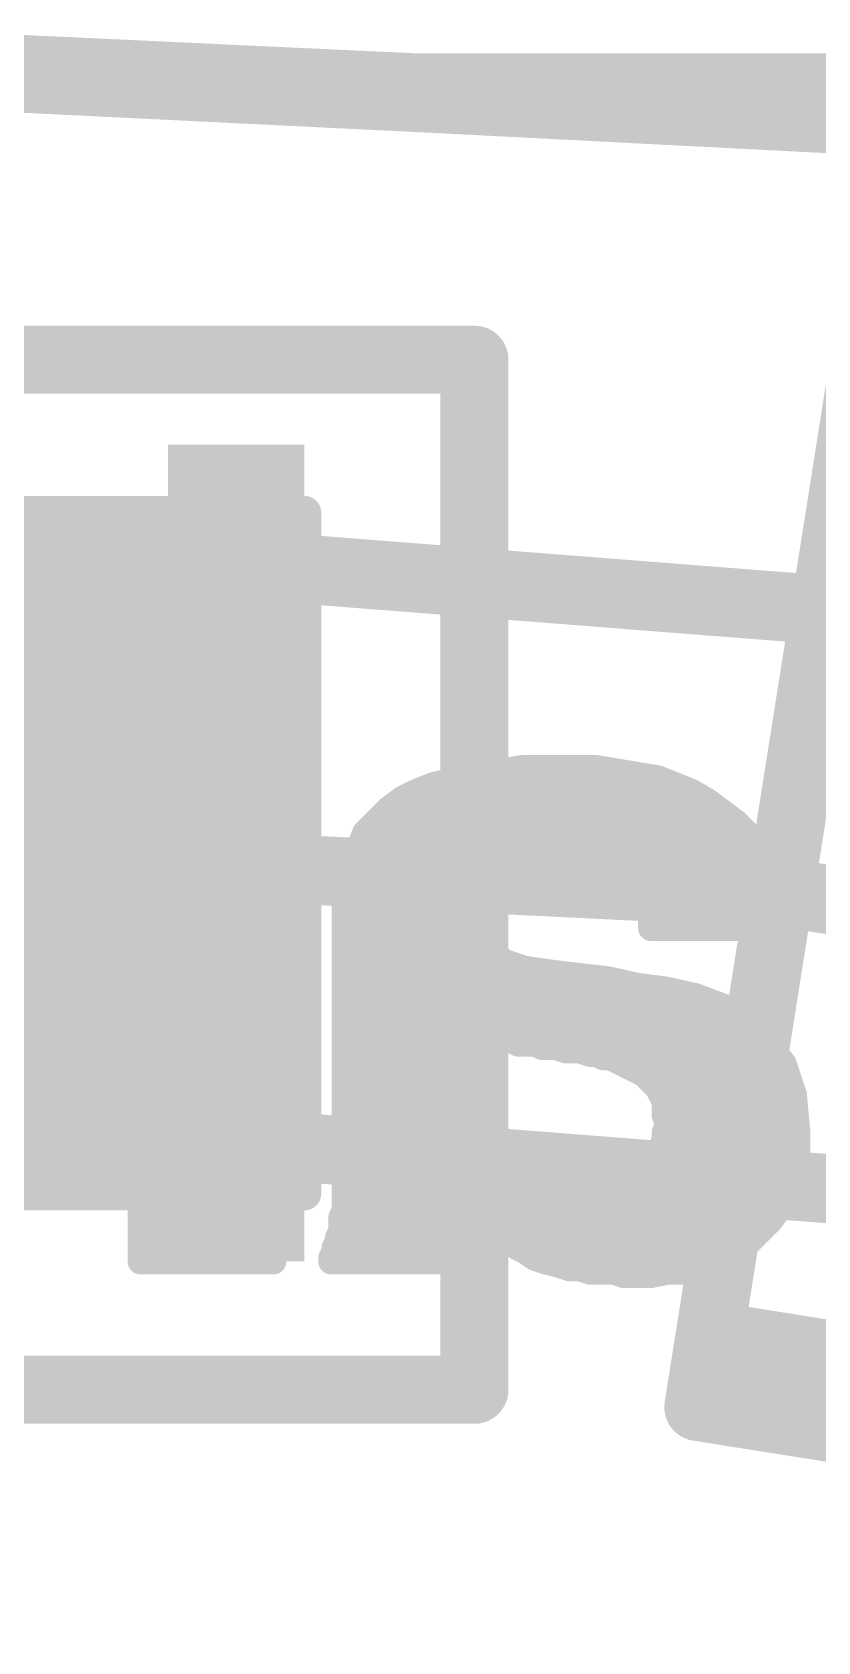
# Model space of a CAD drawing. Extents: x -17 to 92, y -61 to 85.
# Drawn here: x 28.14 to 30.449, y 50.387 to 55.118 of the extents above; entities that cross this region are included whole.
import ezdxf

# ---------------------------------------------------------------- set-up
doc = ezdxf.new("R2010")
doc.units = 0
for name, color, linetype in [('1', 12, 'CONTINUOUS'), ('16', 132, 'CONTINUOUS'), ('20', 31, 'CONTINUOUS'), ('21', 41, 'CONTINUOUS'), ('22', 253, 'CONTINUOUS'), ('39', 12, 'CONTINUOUS'), ('47', 253, 'CONTINUOUS'), ('51', 253, 'CONTINUOUS')]:
    doc.layers.add(name, color=color, linetype=linetype)

# ---------------------------------------------------------------- blocks, each defined once
blk = doc.blocks.new('RECT')
blk.add_solid([(-0.5, -0.5), (0.5, -0.5), (-0.5, 0.5), (0.5, 0.5)])

msp = doc.modelspace()

# ---------------------------------------------------------------- linework, layer by layer
at = {"layer": '1'}
for points, const_width in [([(0.889, 27.94, 2.4102), (28.0035, 54.991)], 0.2032), ([(28.744, 53.6056, 1), (28.736, 53.5044)], 0.1016), ([(27.94, 52.705, 2.4142), (52.705, 27.94)], 0.2032), ([(52.705, 27.94, 0.4142), (27.94, 52.705)], 0.2032), ([(28.744, 51.9056, 1), (28.736, 51.8044)], 0.1016)]:
    msp.add_lwpolyline(points, format="xyb", dxfattribs=dict(at, const_width=const_width))
at = {"layer": '1', "const_width": 0.2032}
for points in [[(28.74, 53.555), (31.169, 53.3649)], [(30.9031, 51.6858), (28.74, 51.855)]]:
    msp.add_lwpolyline(points, dxfattribs=at)
at = {"layer": '16', "const_width": 0.2032}
for points in [[(27.8765, 54.991, 2.4102), (54.991, 27.94)], [(54.991, 27.94, 0.4142), (27.94, 54.991)]]:
    msp.add_lwpolyline(points, format="xyb", dxfattribs=at)
at = {"layer": '20', "const_width": 0.2032}
msp.add_lwpolyline([(44.3611, 49.4411, 0.3395), (11.5189, 49.4411)], format="xyb", dxfattribs=at)
at = {"layer": '21'}
for points, const_width in [([(27.94, 0.889, 1), (27.94, 54.991, 1), (27.94, 0.889)], 0.2032), ([(29.49, 54.155, 1), (29.39, 54.155)], 0.1), ([(29.44, 54.105, 1), (29.44, 54.205)], 0.1), ([(30.1865, 51.3164, 1), (30.0877, 51.332)], 0.1), ([(30.0877, 51.332, 1), (30.1865, 51.3164)], 0.1), ([(30.142, 51.3555, 1), (30.1321, 51.2928)], 0.0635), ([(30.1684, 51.3192, 1), (30.1057, 51.3292)], 0.0635), ([(30.2252, 51.2411, 1), (30.2152, 51.1784)], 0.0635), ([(29.44, 51.078, 1), (29.44, 51.178)], 0.1), ([(30.1108, 51.158, 1), (30.1008, 51.0953)], 0.0635), ([(29.39, 51.128, 1), (29.49, 51.128)], 0.1), ([(30.1058, 51.1267, 1), (30.0901, 51.0279)], 0.1), ([(30.0744, 51.1316, 1), (30.1371, 51.1217)], 0.0635), ([(30.0486, 51.0851, 1), (30.1474, 51.0694)], 0.1)]:
    msp.add_lwpolyline(points, format="xyb", dxfattribs=dict(at, const_width=const_width))
for points, const_width in [([(29.44, 54.155), (26.44, 54.155)], 0.2), ([(29.44, 51.128), (29.44, 54.155)], 0.2), ([(30.5715, 54.067), (30.1371, 51.3242)], 0.2), ([(30.1371, 51.3242), (30.098, 51.0773)], 0.2), ([(30.1058, 51.1267), (30.1371, 51.3242)], 0.127), ([(30.1371, 51.3242), (31.1248, 51.1678)], 0.127), ([(30.2202, 51.2098), (31.1091, 51.069)], 0.127), ([(26.44, 51.128), (29.44, 51.128)], 0.2), ([(31.0935, 50.9702), (30.1058, 51.1267)], 0.127), ([(30.098, 51.0773), (33.061, 50.608)], 0.2)]:
    msp.add_lwpolyline(points, dxfattribs=dict(at, const_width=const_width))
at = {"layer": '22', "const_width": 0.0762}
for points in [[(28.229, 52.915), (28.089, 52.955)], [(29.469, 52.945), (29.419, 52.935)], [(29.519, 52.945), (29.469, 52.945)], [(29.579, 52.955), (29.519, 52.945)], [(29.799, 52.955), (29.579, 52.955)], [(29.979, 52.925), (29.799, 52.955)], [(28.349, 52.835), (28.229, 52.915)], [(28.519, 52.915), (28.479, 52.925)], [(28.479, 52.925), (28.479, 52.655)], [(28.569, 52.905), (28.519, 52.915)], [(28.609, 52.895), (28.569, 52.905)], [(28.659, 52.885), (28.609, 52.895)], [(29.319, 52.905), (29.269, 52.885)], [(29.359, 52.915), (29.319, 52.905)], [(29.419, 52.935), (29.359, 52.915)], [(30.079, 52.885), (29.979, 52.925)], [(27.939, 52.8828), (28.2773, 52.8828)], [(28.479, 52.8828), (28.7178, 52.8828)], [(28.709, 52.885), (28.659, 52.885)], [(28.749, 52.875), (28.709, 52.885)], [(28.849, 52.855), (28.749, 52.875)], [(28.849, 51.505), (28.849, 52.855)], [(29.229, 52.865), (29.189, 52.835)], [(29.269, 52.885), (29.229, 52.865)], [(29.2646, 52.8828), (30.0827, 52.8828)], [(30.129, 52.855), (30.079, 52.885)], [(30.209, 52.795), (30.129, 52.855)], [(27.939, 52.8066), (28.3774, 52.8066)], [(28.399, 52.785), (28.349, 52.835)], [(28.479, 52.8066), (28.849, 52.8066)], [(29.189, 52.835), (29.119, 52.765)], [(29.1606, 52.8066), (30.1935, 52.8066)], [(28.439, 52.725), (28.399, 52.785)], [(29.119, 52.765), (29.099, 52.715)], [(30.249, 52.755), (30.209, 52.795)], [(30.279, 52.715), (30.249, 52.755)], [(27.939, 52.7304), (28.4354, 52.7304)], [(28.469, 52.655), (28.439, 52.725)], [(28.479, 52.7304), (28.849, 52.7304)], [(29.099, 52.715), (29.079, 52.675)], [(29.1052, 52.7304), (30.2675, 52.7304)], [(30.309, 52.665), (30.279, 52.715)], [(29.079, 52.675), (29.059, 52.555)], [(29.509, 52.655), (29.569, 52.685)], [(29.569, 52.685), (29.589, 52.685)], [(29.589, 52.685), (29.609, 52.695)], [(29.609, 52.695), (29.679, 52.695)], [(29.679, 52.695), (29.699, 52.705)], [(29.699, 52.705), (29.729, 52.695)], [(29.729, 52.695), (29.779, 52.695)], [(29.779, 52.695), (29.809, 52.685)], [(29.809, 52.685), (29.829, 52.685)], [(29.829, 52.685), (29.869, 52.665)], [(29.869, 52.665), (29.929, 52.605)], [(30.329, 52.605), (30.309, 52.665)], [(27.939, 52.6542), (28.849, 52.6542)], [(28.479, 52.655), (28.469, 52.655)], [(29.0755, 52.6542), (29.5082, 52.6542)], [(29.459, 52.585), (29.479, 52.625)], [(29.479, 52.625), (29.509, 52.655)], [(29.8798, 52.6542), (30.3126, 52.6542)], [(28.079, 52.595), (28.179, 52.585)], [(28.179, 52.585), (28.259, 52.565)], [(28.207, 52.578), (28.849, 52.578)], [(28.259, 52.565), (28.319, 52.525)], [(29.0628, 52.578), (29.459, 52.578)], [(29.449, 52.535), (29.459, 52.565)], [(29.459, 52.565), (29.459, 52.585)], [(29.929, 52.605), (29.949, 52.565)], [(29.9425, 52.578), (30.3344, 52.578)], [(29.949, 52.565), (29.949, 52.535)], [(30.339, 52.555), (30.329, 52.605)], [(28.319, 52.525), (28.379, 52.465)], [(29.059, 52.555), (29.059, 51.655)], [(29.449, 52.505), (29.449, 52.535)], [(29.949, 52.535), (29.959, 52.515)], [(30.349, 52.485), (30.339, 52.555)], [(28.3422, 52.5018), (28.849, 52.5018)], [(29.059, 52.5018), (29.4496, 52.5018)], [(29.459, 52.455), (29.449, 52.505)], [(29.959, 52.515), (29.959, 52.485)], [(29.959, 52.5018), (30.3466, 52.5018)], [(29.959, 52.485), (30.349, 52.485)], [(28.379, 52.465), (28.439, 52.325)], [(28.3959, 52.4256), (28.849, 52.4256)], [(29.059, 52.4256), (29.481, 52.4256)], [(29.489, 52.415), (29.459, 52.455)], [(29.529, 52.385), (29.489, 52.415)], [(29.589, 52.365), (29.529, 52.385)], [(28.4285, 52.3494), (28.849, 52.3494)], [(29.059, 52.3494), (29.6579, 52.3494)], [(29.659, 52.355), (29.589, 52.365)], [(29.659, 52.355), (29.619, 52.145)], [(29.619, 52.145), (29.659, 52.355)], [(29.6579, 52.3494), (29.7038, 52.3494)], [(29.739, 52.345), (29.659, 52.355)], [(29.829, 52.335), (29.739, 52.345)], [(29.919, 52.315), (29.829, 52.335)], [(28.439, 52.325), (28.459, 52.235)], [(29.839, 52.105), (29.919, 52.315)], [(29.919, 52.315), (29.839, 52.105)], [(29.999, 52.305), (29.919, 52.315)], [(30.089, 52.285), (29.999, 52.305)], [(30.169, 52.255), (30.089, 52.285)], [(28.4505, 52.2732), (28.849, 52.2732)], [(28.459, 52.235), (28.459, 51.505)], [(29.059, 52.2732), (29.6434, 52.2732)], [(29.6434, 52.2732), (29.9031, 52.2732)], [(29.9031, 52.2732), (30.1205, 52.2732)], [(30.239, 52.215), (30.169, 52.255)], [(28.459, 52.197), (28.849, 52.197)], [(29.059, 52.197), (29.449, 52.197)], [(29.449, 52.015), (29.449, 52.205)], [(29.449, 52.205), (29.469, 52.195)], [(29.465, 52.197), (29.6289, 52.197)], [(29.469, 52.195), (29.479, 52.185)], [(29.6289, 52.197), (29.874, 52.197)], [(29.8741, 52.197), (30.257, 52.197)], [(30.299, 52.155), (30.239, 52.215)], [(29.479, 52.185), (29.499, 52.175)], [(29.499, 52.175), (29.509, 52.165)], [(29.509, 52.165), (29.529, 52.165)], [(29.529, 52.165), (29.569, 52.145)], [(29.569, 52.145), (29.619, 52.145)], [(29.619, 52.145), (29.639, 52.135)], [(30.349, 52.085), (30.299, 52.155)], [(28.459, 52.1208), (28.849, 52.1208)], [(29.059, 52.1208), (29.449, 52.1208)], [(29.639, 52.135), (29.679, 52.135)], [(29.679, 52.135), (29.709, 52.125)], [(29.709, 52.125), (29.749, 52.125)], [(29.749, 52.125), (29.779, 52.115)], [(29.7616, 52.1208), (29.845, 52.1208)], [(29.779, 52.115), (29.799, 52.115)], [(29.799, 52.115), (29.819, 52.105)], [(29.819, 52.105), (29.839, 52.105)], [(29.839, 52.105), (29.939, 52.055)], [(29.845, 52.1208), (30.3234, 52.1208)], [(28.459, 52.0446), (28.849, 52.0446)], [(29.059, 52.0446), (29.449, 52.0446)], [(29.939, 52.055), (29.979, 52.015)], [(29.9494, 52.0446), (30.3625, 52.0446)], [(30.379, 51.995), (30.349, 52.085)], [(29.459, 51.995), (29.449, 52.015)], [(29.979, 52.015), (29.999, 51.975)], [(28.459, 51.9684), (28.849, 51.9684)], [(29.059, 51.9684), (29.459, 51.9684)], [(29.459, 51.965), (29.459, 51.995)], [(29.469, 51.945), (29.459, 51.965)], [(29.999, 51.975), (29.999, 51.935)], [(29.999, 51.9684), (30.3814, 51.9684)], [(30.389, 51.885), (30.379, 51.995)], [(29.469, 51.915), (29.469, 51.945)], [(29.479, 51.885), (29.469, 51.915)], [(29.999, 51.935), (30.009, 51.905)], [(30.009, 51.905), (29.999, 51.885)], [(28.459, 51.8922), (28.849, 51.8922)], [(29.059, 51.8922), (29.4766, 51.8922)], [(29.499, 51.865), (29.479, 51.885)], [(29.509, 51.835), (29.499, 51.865)], [(29.999, 51.865), (29.989, 51.835)], [(29.999, 51.885), (29.999, 51.865)], [(30.0026, 51.8922), (30.3883, 51.8922)], [(30.389, 51.835), (30.389, 51.885)], [(28.459, 51.816), (28.849, 51.816)], [(29.059, 51.816), (29.528, 51.816)], [(29.559, 51.785), (29.509, 51.835)], [(29.989, 51.825), (29.979, 51.805)], [(29.9845, 51.816), (30.3852, 51.816)], [(29.989, 51.835), (29.989, 51.825)], [(30.379, 51.785), (30.389, 51.835)], [(29.589, 51.765), (29.559, 51.785)], [(29.709, 51.735), (29.589, 51.765)], [(29.929, 51.765), (29.919, 51.755)], [(29.949, 51.775), (29.929, 51.765)], [(29.979, 51.805), (29.949, 51.775)], [(30.359, 51.705), (30.379, 51.785)], [(28.459, 51.7398), (28.849, 51.7398)], [(29.059, 51.7398), (29.6898, 51.7398)], [(29.859, 51.735), (29.709, 51.735)], [(29.879, 51.745), (29.859, 51.735)], [(29.8686, 51.7398), (30.3677, 51.7398)], [(29.899, 51.745), (29.879, 51.745)], [(29.919, 51.755), (29.899, 51.745)], [(30.309, 51.625), (30.339, 51.665)], [(30.339, 51.665), (30.359, 51.705)], [(28.459, 51.6636), (28.849, 51.6636)], [(29.059, 51.655), (29.049, 51.635)], [(29.049, 51.635), (29.049, 51.595)], [(29.059, 51.6636), (30.338, 51.6636)], [(29.429, 51.615), (29.439, 51.625)], [(29.439, 51.625), (29.439, 51.645)], [(29.439, 51.645), (29.459, 51.625)], [(29.459, 51.625), (29.479, 51.595)], [(30.249, 51.565), (30.309, 51.625)], [(28.459, 51.5874), (28.849, 51.5874)], [(29.049, 51.595), (29.039, 51.575)], [(29.039, 51.575), (29.039, 51.565)], [(29.0452, 51.5874), (29.429, 51.5874)], [(29.429, 51.555), (29.429, 51.615)], [(29.479, 51.595), (29.509, 51.575)], [(29.4904, 51.5874), (30.2714, 51.5874)], [(29.509, 51.575), (29.539, 51.565)], [(29.029, 51.535), (29.019, 51.515)], [(29.039, 51.565), (29.029, 51.545)], [(29.029, 51.545), (29.029, 51.535)], [(29.409, 51.525), (29.419, 51.535)], [(29.409, 51.505), (29.409, 51.525)], [(29.419, 51.545), (29.429, 51.555)], [(29.419, 51.535), (29.419, 51.545)], [(29.539, 51.565), (29.569, 51.545)], [(29.569, 51.545), (29.589, 51.535)], [(29.589, 51.535), (29.619, 51.515)], [(30.139, 51.505), (30.219, 51.545)], [(30.219, 51.545), (30.249, 51.565)], [(28.459, 51.5112), (28.849, 51.5112)], [(28.459, 51.505), (28.849, 51.505)], [(29.019, 51.515), (29.019, 51.505)], [(29.019, 51.5112), (29.409, 51.5112)], [(29.019, 51.505), (29.409, 51.505)], [(29.619, 51.515), (29.649, 51.505)], [(29.6304, 51.5112), (30.1514, 51.5112)], [(29.649, 51.505), (29.689, 51.495)], [(29.689, 51.495), (29.719, 51.485)], [(29.719, 51.485), (29.749, 51.485)], [(29.749, 51.485), (29.779, 51.475)], [(30.059, 51.475), (30.099, 51.495)], [(30.099, 51.495), (30.139, 51.505)], [(29.779, 51.475), (29.849, 51.475)], [(29.849, 51.475), (29.879, 51.465)], [(29.879, 51.465), (29.959, 51.465)], [(29.959, 51.465), (30.009, 51.475)], [(30.009, 51.475), (30.059, 51.475)]]:
    msp.add_lwpolyline(points, dxfattribs=at)
at = {"layer": '22', "const_width": 0.0381}
for points in [[(29.469, 52.9641, 1), (29.469, 52.926)], [(29.4727, 52.9263, 1), (29.4653, 52.9637)], [(29.5159, 52.9638, 1), (29.5221, 52.9262)], [(29.519, 52.926, 1), (29.519, 52.9641)], [(29.579, 52.9741, 1), (29.579, 52.936)], [(29.5821, 52.9362, 1), (29.5759, 52.9738)], [(29.8021, 52.9738, 1), (29.7959, 52.9362)], [(29.799, 52.936, 1), (29.799, 52.9741)], [(28.2396, 52.9309, 1), (28.2184, 52.8991)], [(28.2238, 52.8967, 1), (28.2342, 52.9333)], [(28.4836, 52.9435, 1), (28.4744, 52.9065)], [(28.4981, 52.925, 1), (28.46, 52.925)], [(28.5227, 52.9337, 1), (28.5153, 52.8963)], [(28.5144, 52.8965, 1), (28.5236, 52.9335)], [(28.5736, 52.9235, 1), (28.5644, 52.8865)], [(28.5653, 52.8863, 1), (28.5727, 52.9237)], [(28.6127, 52.9137, 1), (28.6053, 52.8763)], [(29.3144, 52.9235, 1), (29.3236, 52.8865)], [(29.3261, 52.8873, 1), (29.3119, 52.9227)], [(29.353, 52.9331, 1), (29.365, 52.8969)], [(29.3636, 52.8965, 1), (29.3544, 52.9335)], [(29.4153, 52.9537, 1), (29.4227, 52.9163)], [(29.425, 52.9169, 1), (29.413, 52.9531)], [(29.9861, 52.9427, 1), (29.9719, 52.9073)], [(29.9759, 52.9062, 1), (29.9821, 52.9438)], [(28.2773, 52.8638, 1), (28.2773, 52.9019)], [(28.479, 52.9019, 1), (28.479, 52.8638)], [(28.6044, 52.8765, 1), (28.6136, 52.9135)], [(28.659, 52.9041, 1), (28.659, 52.866)], [(28.6553, 52.8663, 1), (28.6627, 52.9037)], [(28.7136, 52.9035, 1), (28.7044, 52.8665)], [(28.709, 52.866, 1), (28.709, 52.9041)], [(28.7178, 52.8638, 1), (28.7178, 52.9019)], [(28.7527, 52.8937, 1), (28.7453, 52.8563)], [(28.7444, 52.8565, 1), (28.7536, 52.8935)], [(28.8681, 52.855, 1), (28.83, 52.855)], [(28.8453, 52.8363, 1), (28.8527, 52.8737)], [(29.2205, 52.882, 1), (29.2375, 52.848)], [(29.2404, 52.8498, 1), (29.2176, 52.8802)], [(29.2646, 52.9019, 1), (29.2646, 52.8638)], [(29.2619, 52.9027, 1), (29.2761, 52.8673)], [(29.2775, 52.868, 1), (29.2605, 52.902)], [(30.0888, 52.9013, 1), (30.0692, 52.8687)], [(30.0719, 52.8673, 1), (30.0861, 52.9027)], [(30.0827, 52.8638, 1), (30.0827, 52.9019)], [(30.1404, 52.8702, 1), (30.1176, 52.8398)], [(30.1192, 52.8387, 1), (30.1388, 52.8713)], [(28.3625, 52.8485, 1), (28.3355, 52.8215)], [(28.3384, 52.8191, 1), (28.3596, 52.8509)], [(28.3774, 52.7876, 1), (28.3774, 52.8257)], [(28.479, 52.8257, 1), (28.479, 52.7876)], [(28.849, 52.7876, 1), (28.849, 52.8257)], [(29.1606, 52.8257, 1), (29.1606, 52.7876)], [(29.1776, 52.8502, 1), (29.2004, 52.8198)], [(29.2025, 52.8215, 1), (29.1755, 52.8485)], [(30.1935, 52.7876, 1), (30.1935, 52.8257)], [(28.4149, 52.7956, 1), (28.3831, 52.7744)], [(28.3855, 52.7715, 1), (28.4125, 52.7985)], [(29.1055, 52.7785, 1), (29.1325, 52.7515)], [(29.1367, 52.7579, 1), (29.1013, 52.7721)], [(30.2225, 52.8085, 1), (30.1955, 52.7815)], [(30.1976, 52.7798, 1), (30.2204, 52.8102)], [(30.2642, 52.7664, 1), (30.2338, 52.7436)], [(28.4565, 52.7325, 1), (28.4215, 52.7175)], [(28.4231, 52.7144, 1), (28.4549, 52.7356)], [(28.4354, 52.7114, 1), (28.4354, 52.7495)], [(28.479, 52.7495, 1), (28.479, 52.7114)], [(28.849, 52.7114, 1), (28.849, 52.7495)], [(29.116, 52.7065, 1), (29.082, 52.7235)], [(29.1052, 52.7495, 1), (29.1052, 52.7114)], [(30.2355, 52.7415, 1), (30.2625, 52.7685)], [(30.2953, 52.7248, 1), (30.2627, 52.7052)], [(30.2638, 52.7036, 1), (30.2942, 52.7264)], [(30.2675, 52.7114, 1), (30.2675, 52.7495)], [(29.062, 52.6835, 1), (29.096, 52.6665)], [(29.0978, 52.6719, 1), (29.0602, 52.6781)], [(29.0813, 52.7221, 1), (29.1167, 52.7079)], [(29.569, 52.7041, 1), (29.569, 52.666)], [(29.5775, 52.668, 1), (29.5605, 52.702)], [(29.5805, 52.702, 1), (29.5975, 52.668)], [(29.589, 52.666, 1), (29.589, 52.7041)], [(29.609, 52.7141, 1), (29.609, 52.676)], [(29.6175, 52.678, 1), (29.6005, 52.712)], [(29.6705, 52.712, 1), (29.6875, 52.678)], [(29.679, 52.676, 1), (29.679, 52.7141)], [(29.705, 52.7231, 1), (29.693, 52.6869)], [(29.7075, 52.688, 1), (29.6905, 52.722)], [(29.729, 52.7141, 1), (29.729, 52.676)], [(29.723, 52.6769, 1), (29.735, 52.7131)], [(29.785, 52.7131, 1), (29.773, 52.6769)], [(29.779, 52.676, 1), (29.779, 52.7141)], [(29.809, 52.7041, 1), (29.809, 52.666)], [(29.803, 52.6669, 1), (29.815, 52.7031)], [(29.8375, 52.702, 1), (29.8205, 52.668)], [(29.829, 52.666, 1), (29.829, 52.7041)], [(29.8825, 52.6785, 1), (29.8555, 52.6515)], [(29.8605, 52.648, 1), (29.8775, 52.682)], [(30.3271, 52.671, 1), (30.2909, 52.659)], [(28.469, 52.6741, 1), (28.469, 52.636)], [(28.4515, 52.6475, 1), (28.4865, 52.6625)], [(28.46, 52.655, 1), (28.4981, 52.655)], [(28.479, 52.636, 1), (28.479, 52.6741)], [(28.849, 52.6352, 1), (28.849, 52.6733)], [(29.0755, 52.6733, 1), (29.0755, 52.6352)], [(29.4655, 52.6385, 1), (29.4925, 52.6115)], [(29.496, 52.6165, 1), (29.462, 52.6335)], [(29.5005, 52.672, 1), (29.5175, 52.638)], [(29.5225, 52.6415, 1), (29.4955, 52.6685)], [(29.5082, 52.6352, 1), (29.5082, 52.6733)], [(29.8798, 52.6733, 1), (29.8798, 52.6352)], [(30.2927, 52.6552, 1), (30.3253, 52.6748)], [(30.3126, 52.6352, 1), (30.3126, 52.6733)], [(28.1836, 52.6035, 1), (28.1744, 52.5665)], [(28.1771, 52.566, 1), (28.1809, 52.604)], [(28.207, 52.5971, 1), (28.207, 52.559)], [(28.2696, 52.5809, 1), (28.2484, 52.5491)], [(28.2544, 52.5465, 1), (28.2636, 52.5835)], [(28.849, 52.559, 1), (28.849, 52.5971)], [(29.0628, 52.5971, 1), (29.0628, 52.559)], [(29.442, 52.5935, 1), (29.476, 52.5765)], [(29.4781, 52.585, 1), (29.44, 52.585)], [(29.4771, 52.559, 1), (29.4409, 52.571)], [(29.459, 52.559, 1), (29.459, 52.5971)], [(29.946, 52.6135, 1), (29.912, 52.5965)], [(29.9155, 52.5915, 1), (29.9425, 52.6185)], [(29.9425, 52.5971, 1), (29.9425, 52.559)], [(29.9681, 52.565, 1), (29.93, 52.565)], [(30.3477, 52.6087, 1), (30.3103, 52.6013)], [(30.3109, 52.599, 1), (30.3471, 52.611)], [(30.3344, 52.559, 1), (30.3344, 52.5971)], [(28.3325, 52.5385, 1), (28.3055, 52.5115)], [(28.3084, 52.5091, 1), (28.3296, 52.5409)], [(29.0781, 52.555, 1), (29.04, 52.555)], [(29.0402, 52.5581, 1), (29.0778, 52.5519)], [(29.4681, 52.535, 1), (29.43, 52.535)], [(29.4309, 52.541, 1), (29.4671, 52.529)], [(29.44, 52.565, 1), (29.4781, 52.565)], [(29.966, 52.5435, 1), (29.932, 52.5265)], [(29.932, 52.5565, 1), (29.966, 52.5735)], [(30.3579, 52.5577, 1), (30.3201, 52.5523)], [(30.3203, 52.5513, 1), (30.3577, 52.5587)], [(28.3422, 52.5209, 1), (28.3422, 52.4828)], [(28.849, 52.4828, 1), (28.849, 52.5209)], [(29.059, 52.5209, 1), (29.059, 52.4828)], [(29.4677, 52.5087, 1), (29.4303, 52.5013)], [(29.43, 52.505, 1), (29.4681, 52.505)], [(29.4496, 52.4828, 1), (29.4496, 52.5209)], [(29.93, 52.535, 1), (29.9681, 52.535)], [(29.959, 52.5209, 1), (29.959, 52.4828)], [(29.959, 52.504, 1), (29.959, 52.4659)], [(29.9781, 52.515, 1), (29.94, 52.515)], [(29.942, 52.5065, 1), (29.976, 52.5235)], [(30.3466, 52.4828, 1), (30.3466, 52.5209)], [(30.349, 52.4659, 1), (30.349, 52.504)], [(28.3965, 52.4725, 1), (28.3615, 52.4575)], [(28.3655, 52.4515, 1), (28.3925, 52.4785)], [(28.3959, 52.4447, 1), (28.3959, 52.4066)], [(28.849, 52.4066, 1), (28.849, 52.4447)], [(29.059, 52.4447, 1), (29.059, 52.4066)], [(29.4742, 52.4664, 1), (29.4438, 52.4436)], [(29.4403, 52.4513, 1), (29.4777, 52.4587)], [(29.481, 52.4066, 1), (29.481, 52.4447)], [(29.94, 52.485, 1), (29.9781, 52.485)], [(30.3301, 52.4823, 1), (30.3679, 52.4877)], [(29.5004, 52.4302, 1), (29.4776, 52.3998)], [(29.4738, 52.4036, 1), (29.5042, 52.4264)], [(29.535, 52.4031, 1), (29.523, 52.3669)], [(29.5176, 52.3698, 1), (29.5404, 52.4002)], [(28.4285, 52.3685, 1), (28.4285, 52.3304)], [(28.849, 52.3304, 1), (28.849, 52.3685)], [(29.059, 52.3685, 1), (29.059, 52.3304)], [(29.5917, 52.3839, 1), (29.5863, 52.3461)], [(29.583, 52.3469, 1), (29.595, 52.3831)], [(29.6579, 52.3685, 1), (29.6579, 52.3304)], [(29.6614, 52.3739, 1), (29.6566, 52.3361)], [(29.6777, 52.3514, 1), (29.6403, 52.3586)], [(29.6777, 52.3514, 1), (29.6403, 52.3586)], [(29.6563, 52.3361, 1), (29.6617, 52.3739)], [(29.6579, 52.3304, 1), (29.6579, 52.3685)], [(29.7038, 52.3304, 1), (29.7038, 52.3685)], [(29.7411, 52.3639, 1), (29.7369, 52.3261)], [(29.7366, 52.3261, 1), (29.7414, 52.3639)], [(29.8331, 52.3536, 1), (29.8249, 52.3164)], [(29.8269, 52.3161, 1), (29.8311, 52.3539)], [(28.4576, 52.3291, 1), (28.4204, 52.3209)], [(28.4215, 52.3175, 1), (28.4565, 52.3325)], [(29.9214, 52.3339, 1), (29.9166, 52.2961)], [(29.9368, 52.3082, 1), (29.9012, 52.3218)], [(29.9368, 52.3082, 1), (29.9012, 52.3218)], [(29.9149, 52.2964, 1), (29.9231, 52.3336)], [(30.0031, 52.3236, 1), (29.9949, 52.2864)], [(29.9966, 52.2861, 1), (30.0014, 52.3239)], [(30.0957, 52.3028, 1), (30.0823, 52.2672)], [(30.0849, 52.2664, 1), (30.0931, 52.3036)], [(28.4505, 52.2923, 1), (28.4505, 52.2542)], [(28.478, 52.235, 1), (28.4399, 52.235)], [(28.849, 52.2542, 1), (28.849, 52.2923)], [(29.059, 52.2923, 1), (29.059, 52.2542)], [(29.6434, 52.2923, 1), (29.6434, 52.2542)], [(29.6434, 52.2542, 1), (29.6434, 52.2923)], [(29.9031, 52.2923, 1), (29.9031, 52.2542)], [(29.9031, 52.2542, 1), (29.9031, 52.2923)], [(30.1205, 52.2542, 1), (30.1205, 52.2923)], [(30.1785, 52.2715, 1), (30.1595, 52.2385)], [(30.1623, 52.2372, 1), (30.1757, 52.2728)], [(28.459, 52.2161, 1), (28.459, 52.178)], [(28.4404, 52.2309, 1), (28.4776, 52.2391)], [(28.849, 52.178, 1), (28.849, 52.2161)], [(29.059, 52.2161, 1), (29.059, 52.178)], [(29.4681, 52.205, 1), (29.43, 52.205)], [(29.4575, 52.222, 1), (29.4405, 52.188)], [(29.465, 52.2161, 1), (29.465, 52.178)], [(29.449, 52.178, 1), (29.449, 52.2161)], [(29.4825, 52.2085, 1), (29.4555, 52.1815)], [(29.4605, 52.178, 1), (29.4775, 52.212)], [(29.6289, 52.2161, 1), (29.6289, 52.178)], [(29.6289, 52.178, 1), (29.6289, 52.2161)], [(29.8741, 52.2161, 1), (29.8741, 52.178)], [(29.874, 52.178, 1), (29.874, 52.2161)], [(30.2525, 52.2285, 1), (30.2255, 52.2015)], [(30.2295, 52.1985, 1), (30.2485, 52.2315)], [(30.257, 52.178, 1), (30.257, 52.2161)], [(29.4875, 52.202, 1), (29.4705, 52.168)], [(29.4655, 52.1715, 1), (29.4925, 52.1985)], [(29.5125, 52.1885, 1), (29.4855, 52.1615)], [(29.509, 52.184, 1), (29.509, 52.1459)], [(29.4905, 52.158, 1), (29.5075, 52.192)], [(29.4955, 52.1515, 1), (29.5225, 52.1785)], [(29.5375, 52.182, 1), (29.5205, 52.148)], [(29.529, 52.1459, 1), (29.529, 52.184)], [(29.569, 52.1641, 1), (29.569, 52.126)], [(29.5605, 52.128, 1), (29.5775, 52.162)], [(29.6275, 52.162, 1), (29.6105, 52.128)], [(29.619, 52.126, 1), (29.619, 52.1641)], [(30.3145, 52.1661, 1), (30.2835, 52.1439)], [(30.2855, 52.1415, 1), (30.3125, 52.1685)], [(28.459, 52.1399, 1), (28.459, 52.1018)], [(28.849, 52.1018, 1), (28.849, 52.1399)], [(29.059, 52.1399, 1), (29.059, 52.1018)], [(29.449, 52.1018, 1), (29.449, 52.1399)], [(29.6003, 52.1486, 1), (29.6377, 52.1414)], [(29.6003, 52.1486, 1), (29.6377, 52.1414)], [(29.639, 52.1541, 1), (29.639, 52.116)], [(29.6305, 52.118, 1), (29.6475, 52.152)], [(29.685, 52.1531, 1), (29.673, 52.1169)], [(29.679, 52.116, 1), (29.679, 52.1541)], [(29.709, 52.1441, 1), (29.709, 52.1059)], [(29.703, 52.1069, 1), (29.715, 52.1431)], [(29.755, 52.1431, 1), (29.743, 52.1069)], [(29.7616, 52.1399, 1), (29.7616, 52.1018)], [(29.749, 52.1059, 1), (29.749, 52.1441)], [(29.779, 52.1341, 1), (29.779, 52.096)], [(29.773, 52.0969, 1), (29.785, 52.1331)], [(29.8075, 52.132, 1), (29.7905, 52.098)], [(29.799, 52.096, 1), (29.799, 52.1341)], [(29.819, 52.1241, 1), (29.819, 52.086)], [(29.8105, 52.088, 1), (29.8275, 52.122)], [(29.8475, 52.122, 1), (29.8305, 52.088)], [(29.8212, 52.1118, 1), (29.8568, 52.0982)], [(29.8212, 52.1118, 1), (29.8568, 52.0982)], [(29.845, 52.1399, 1), (29.845, 52.1018)], [(29.839, 52.086, 1), (29.839, 52.1241)], [(29.845, 52.1018, 1), (29.845, 52.1399)], [(30.3234, 52.1018, 1), (30.3234, 52.1399)], [(28.459, 52.0637, 1), (28.459, 52.0256)], [(28.849, 52.0256, 1), (28.849, 52.0637)], [(29.059, 52.0637, 1), (29.059, 52.0256)], [(29.449, 52.0256, 1), (29.449, 52.0637)], [(29.9525, 52.0685, 1), (29.9255, 52.0415)], [(29.9494, 52.0637, 1), (29.9494, 52.0256)], [(29.9305, 52.038, 1), (29.9475, 52.072)], [(30.3671, 52.091, 1), (30.3309, 52.079)], [(30.3335, 52.0739, 1), (30.3645, 52.0961)], [(30.3625, 52.0256, 1), (30.3625, 52.0637)], [(29.466, 52.0235, 1), (29.432, 52.0065)], [(29.996, 52.0235, 1), (29.962, 52.0065)], [(29.9655, 52.0015, 1), (29.9925, 52.0285)], [(28.459, 51.9875, 1), (28.459, 51.9494)], [(28.849, 51.9494, 1), (28.849, 51.9875)], [(29.059, 51.9875, 1), (29.059, 51.9494)], [(29.43, 52.015, 1), (29.4681, 52.015)], [(29.476, 51.9735, 1), (29.442, 51.9565)], [(29.4781, 51.995, 1), (29.44, 51.995)], [(29.442, 51.9865, 1), (29.476, 52.0035)], [(29.459, 51.9494, 1), (29.459, 51.9875)], [(29.999, 51.9875, 1), (29.999, 51.9494)], [(30.0181, 51.975, 1), (29.98, 51.975)], [(29.982, 51.9665, 1), (30.016, 51.9835)], [(30.398, 51.9967, 1), (30.36, 51.9933)], [(30.3609, 51.989, 1), (30.3971, 52.001)], [(30.3814, 51.9494, 1), (30.3814, 51.9875)], [(29.44, 51.965, 1), (29.4781, 51.965)], [(29.4881, 51.945, 1), (29.45, 51.945)], [(29.4871, 51.921, 1), (29.4509, 51.909)], [(29.452, 51.9365, 1), (29.486, 51.9535)], [(30.0171, 51.941, 1), (29.9809, 51.929)], [(29.98, 51.935, 1), (30.0181, 51.935)], [(30.026, 51.8965, 1), (29.992, 51.9135)], [(28.459, 51.9113, 1), (28.459, 51.8732)], [(28.849, 51.8732, 1), (28.849, 51.9113)], [(29.059, 51.9113, 1), (29.059, 51.8732)], [(29.45, 51.915, 1), (29.4881, 51.915)], [(29.4925, 51.8985, 1), (29.4655, 51.8715)], [(29.4609, 51.879, 1), (29.4971, 51.891)], [(29.4766, 51.8732, 1), (29.4766, 51.9113)], [(29.5171, 51.871, 1), (29.4809, 51.859)], [(29.4855, 51.8515, 1), (29.5125, 51.8785)], [(29.982, 51.8935, 1), (30.016, 51.8765)], [(30.0181, 51.885, 1), (29.98, 51.885)], [(30.0171, 51.859, 1), (29.9809, 51.871)], [(30.0026, 51.9113, 1), (30.0026, 51.8732)], [(29.9909, 51.899, 1), (30.0271, 51.911)], [(30.4081, 51.885, 1), (30.37, 51.885)], [(30.37, 51.8833, 1), (30.408, 51.8867)], [(30.3883, 51.8732, 1), (30.3883, 51.9113)], [(28.459, 51.8351, 1), (28.459, 51.797)], [(28.849, 51.797, 1), (28.849, 51.8351)], [(29.059, 51.8351, 1), (29.059, 51.797)], [(29.5225, 51.8485, 1), (29.4955, 51.8215)], [(29.4909, 51.829, 1), (29.5271, 51.841)], [(29.528, 51.797, 1), (29.528, 51.8351)], [(29.9845, 51.8351, 1), (29.9845, 51.797)], [(30.0081, 51.835, 1), (29.97, 51.835)], [(29.9709, 51.841, 1), (30.0071, 51.829)], [(30.006, 51.8165, 1), (29.972, 51.8335)], [(29.98, 51.865, 1), (30.0181, 51.865)], [(30.37, 51.835, 1), (30.4081, 51.835)], [(30.4077, 51.8313, 1), (30.3703, 51.8387)], [(30.3852, 51.797, 1), (30.3852, 51.8351)], [(29.5696, 51.8009, 1), (29.5484, 51.7691)], [(29.5455, 51.7715, 1), (29.5725, 51.7985)], [(29.5936, 51.7835, 1), (29.5844, 51.7465)], [(29.5784, 51.7491, 1), (29.5996, 51.7809)], [(29.9205, 51.782, 1), (29.9375, 51.748)], [(29.9425, 51.7515, 1), (29.9155, 51.7785)], [(29.9355, 51.7885, 1), (29.9625, 51.7615)], [(29.9575, 51.758, 1), (29.9405, 51.792)], [(29.962, 51.8135, 1), (29.996, 51.7965)], [(29.9925, 51.7915, 1), (29.9655, 51.8185)], [(29.97, 51.825, 1), (30.0081, 51.825)], [(30.3603, 51.7887, 1), (30.3977, 51.7813)], [(30.3975, 51.7804, 1), (30.3605, 51.7896)], [(28.459, 51.7589, 1), (28.459, 51.7208)], [(28.849, 51.7208, 1), (28.849, 51.7589)], [(29.059, 51.7589, 1), (29.059, 51.7208)], [(29.6898, 51.7208, 1), (29.6898, 51.7589)], [(29.709, 51.754, 1), (29.709, 51.7159)], [(29.7044, 51.7165, 1), (29.7136, 51.7535)], [(29.8505, 51.752, 1), (29.8675, 51.718)], [(29.8686, 51.7589, 1), (29.8686, 51.7208)], [(29.859, 51.7159, 1), (29.859, 51.754)], [(29.879, 51.7641, 1), (29.879, 51.726)], [(29.8875, 51.728, 1), (29.8705, 51.762)], [(29.8905, 51.762, 1), (29.9075, 51.728)], [(29.899, 51.726, 1), (29.899, 51.7641)], [(29.9055, 51.7685, 1), (29.9325, 51.7415)], [(29.9275, 51.738, 1), (29.9105, 51.772)], [(30.3677, 51.7208, 1), (30.3677, 51.7589)], [(30.3542, 51.6536, 1), (30.3238, 51.6764)], [(30.3405, 51.7096, 1), (30.3775, 51.7004)], [(30.376, 51.6965, 1), (30.342, 51.7135)], [(28.459, 51.6827, 1), (28.459, 51.6446)], [(28.849, 51.6446, 1), (28.849, 51.6827)], [(29.032, 51.6435, 1), (29.066, 51.6265)], [(29.0681, 51.635, 1), (29.03, 51.635)], [(29.059, 51.6827, 1), (29.059, 51.6446)], [(29.04, 51.655, 1), (29.0781, 51.655)], [(29.076, 51.6465, 1), (29.042, 51.6635)], [(29.4525, 51.6585, 1), (29.4255, 51.6315)], [(29.4581, 51.645, 1), (29.42, 51.645)], [(29.4525, 51.6115, 1), (29.4255, 51.6385)], [(29.4749, 51.6356, 1), (29.4431, 51.6144)], [(29.4455, 51.6115, 1), (29.4725, 51.6385)], [(30.3225, 51.6115, 1), (30.2955, 51.6385)], [(30.322, 51.6735, 1), (30.356, 51.6565)], [(30.338, 51.6446, 1), (30.338, 51.6827)], [(28.459, 51.6065, 1), (28.459, 51.5684)], [(28.849, 51.5684, 1), (28.849, 51.6065)], [(29.0581, 51.575, 1), (29.02, 51.575)], [(29.0452, 51.6065, 1), (29.0452, 51.5684)], [(29.03, 51.595, 1), (29.0681, 51.595)], [(29.066, 51.5865, 1), (29.032, 51.6035)], [(29.4155, 51.6285, 1), (29.4425, 51.6015)], [(29.4481, 51.615, 1), (29.41, 51.615)], [(29.42, 51.625, 1), (29.4581, 51.625)], [(29.429, 51.5684, 1), (29.429, 51.6065)], [(29.4896, 51.6109, 1), (29.4684, 51.5791)], [(29.4631, 51.5844, 1), (29.4949, 51.6056)], [(29.4904, 51.6065, 1), (29.4904, 51.5684)], [(29.515, 51.5931, 1), (29.503, 51.5569)], [(29.4984, 51.5591, 1), (29.5196, 51.5909)], [(30.2714, 51.5684, 1), (30.2714, 51.6065)], [(30.2938, 51.6364, 1), (30.3242, 51.6136)], [(29.048, 51.545, 1), (29.0099, 51.545)], [(29.012, 51.5535, 1), (29.046, 51.5365)], [(29.046, 51.5265, 1), (29.012, 51.5435)], [(29.022, 51.5835, 1), (29.056, 51.5665)], [(29.02, 51.565, 1), (29.0581, 51.565)], [(29.056, 51.5565, 1), (29.022, 51.5735)], [(29.4281, 51.525, 1), (29.39, 51.525)], [(29.4381, 51.545, 1), (29.4, 51.545)], [(29.4055, 51.5585, 1), (29.4325, 51.5315)], [(29.4325, 51.5215, 1), (29.4055, 51.5485)], [(29.41, 51.555, 1), (29.4481, 51.555)], [(29.4425, 51.5415, 1), (29.4155, 51.5685)], [(29.5496, 51.5809, 1), (29.5284, 51.5491)], [(29.533, 51.5469, 1), (29.545, 51.5831)], [(29.5775, 51.562, 1), (29.5605, 51.528)], [(29.5584, 51.5291, 1), (29.5796, 51.5609)], [(29.5996, 51.5509, 1), (29.5784, 51.5191)], [(29.5805, 51.518, 1), (29.5975, 51.552)], [(30.2084, 51.5609, 1), (30.2296, 51.5291)], [(30.2275, 51.528, 1), (30.2105, 51.562)], [(30.2355, 51.5785, 1), (30.2625, 51.5515)], [(30.2596, 51.5491, 1), (30.2384, 51.5809)], [(28.459, 51.5303, 1), (28.459, 51.4922)], [(28.459, 51.5241, 1), (28.459, 51.486)], [(28.4399, 51.505, 1), (28.478, 51.505)], [(28.83, 51.505, 1), (28.8681, 51.505)], [(28.849, 51.4922, 1), (28.849, 51.5303)], [(28.849, 51.486, 1), (28.849, 51.5241)], [(29.0381, 51.515, 1), (29, 51.515)], [(29.019, 51.5303, 1), (29.019, 51.4922)], [(29.019, 51.5241, 1), (29.019, 51.486)], [(29.002, 51.5235, 1), (29.036, 51.5065)], [(29, 51.505, 1), (29.0381, 51.505)], [(29.0099, 51.535, 1), (29.048, 51.535)], [(29.3955, 51.5385, 1), (29.4225, 51.5115)], [(29.39, 51.505, 1), (29.4281, 51.505)], [(29.4, 51.535, 1), (29.4381, 51.535)], [(29.409, 51.4922, 1), (29.409, 51.5303)], [(29.409, 51.486, 1), (29.409, 51.5241)], [(29.625, 51.5331, 1), (29.613, 51.4969)], [(29.6084, 51.4991, 1), (29.6296, 51.5309)], [(29.6304, 51.5303, 1), (29.6304, 51.4922)], [(29.6536, 51.5235, 1), (29.6444, 51.4865)], [(29.643, 51.4869, 1), (29.655, 51.5231)], [(29.695, 51.5131, 1), (29.683, 51.4769)], [(29.6844, 51.4765, 1), (29.6936, 51.5135)], [(29.719, 51.504, 1), (29.719, 51.4659)], [(29.713, 51.4669, 1), (29.725, 51.5031)], [(29.755, 51.5031, 1), (29.743, 51.4669)], [(29.749, 51.4659, 1), (29.749, 51.504)], [(30.0944, 51.5135, 1), (30.1036, 51.4765)], [(30.1075, 51.478, 1), (30.0905, 51.512)], [(30.1305, 51.522, 1), (30.1475, 51.488)], [(30.1436, 51.4865, 1), (30.1344, 51.5235)], [(30.1514, 51.4922, 1), (30.1514, 51.5303)], [(29.779, 51.4941, 1), (29.779, 51.456)], [(29.773, 51.4569, 1), (29.785, 51.4931)], [(29.855, 51.4931, 1), (29.843, 51.4569)], [(29.849, 51.456, 1), (29.849, 51.4941)], [(29.879, 51.4841, 1), (29.879, 51.446)], [(29.873, 51.4469, 1), (29.885, 51.4831)], [(29.9553, 51.4837, 1), (29.9627, 51.4463)], [(29.959, 51.446, 1), (29.959, 51.4841)], [(30.009, 51.4941, 1), (30.009, 51.456)], [(30.0127, 51.4563, 1), (30.0053, 51.4937)], [(30.0505, 51.492, 1), (30.0675, 51.458)], [(30.059, 51.456, 1), (30.059, 51.4941)]]:
    msp.add_lwpolyline(points, format="xyb", dxfattribs=at)
at = {"layer": '47', "const_width": 0.13}
msp.add_lwpolyline([(27.94, 54.991), (65.45, 54.991)], dxfattribs=at)
at = {"layer": '51', "const_width": 0.1}
for points in [[(26.94, 53.705), (28.94, 53.705)], [(28.94, 53.705), (28.94, 51.705)], [(28.59, 53.155), (28.59, 53.655)], [(28.59, 53.655), (28.89, 53.655)], [(28.89, 53.655), (28.89, 53.155)], [(28.89, 53.155), (28.59, 53.155)], [(28.59, 52.255), (28.59, 51.755)], [(28.89, 52.255), (28.59, 52.255)], [(28.89, 51.755), (28.89, 52.255)], [(28.59, 51.755), (28.89, 51.755)], [(28.94, 51.705), (26.94, 51.705)]]:
    msp.add_lwpolyline(points, dxfattribs=at)
at = {"layer": '51', "const_width": 0.05}
for points in [[(28.965, 53.705, 1), (28.915, 53.705)], [(28.94, 53.68, 1), (28.94, 53.73)], [(28.615, 53.655, 1), (28.565, 53.655)], [(28.59, 53.68, 1), (28.59, 53.63)], [(28.915, 53.655, 1), (28.865, 53.655)], [(28.89, 53.63, 1), (28.89, 53.68)], [(28.59, 53.18, 1), (28.59, 53.13)], [(28.565, 53.155, 1), (28.615, 53.155)], [(28.865, 53.155, 1), (28.915, 53.155)], [(28.89, 53.13, 1), (28.89, 53.18)], [(28.615, 52.255, 1), (28.565, 52.255)], [(28.59, 52.28, 1), (28.59, 52.23)], [(28.915, 52.255, 1), (28.865, 52.255)], [(28.89, 52.23, 1), (28.89, 52.28)], [(28.59, 51.78, 1), (28.59, 51.73)], [(28.89, 51.73, 1), (28.89, 51.78)], [(28.565, 51.755, 1), (28.615, 51.755)], [(28.865, 51.755, 1), (28.915, 51.755)], [(28.94, 51.68, 1), (28.94, 51.73)], [(28.915, 51.705, 1), (28.965, 51.705)]]:
    msp.add_lwpolyline(points, format="xyb", dxfattribs=at)

# ---------------------------------------------------------------- block references
at = {"layer": '1', "xscale": 0.7, "yscale": 0.4, "rotation": 270}
for p in [(28.74, 53.555), (28.74, 51.855)]:
    msp.add_blockref('RECT', p, dxfattribs=at)
at = {"layer": '39', "xscale": 2.032, "yscale": 2.032, "rotation": 180}
msp.add_blockref('RECT', (27.94, 52.705), dxfattribs=at)
at = {"layer": '51', "xscale": 0.508, "yscale": 0.254, "rotation": 180}
msp.add_blockref('RECT', (27.94, 52.832), dxfattribs=at)

doc.saveas('drawing.dxf')
